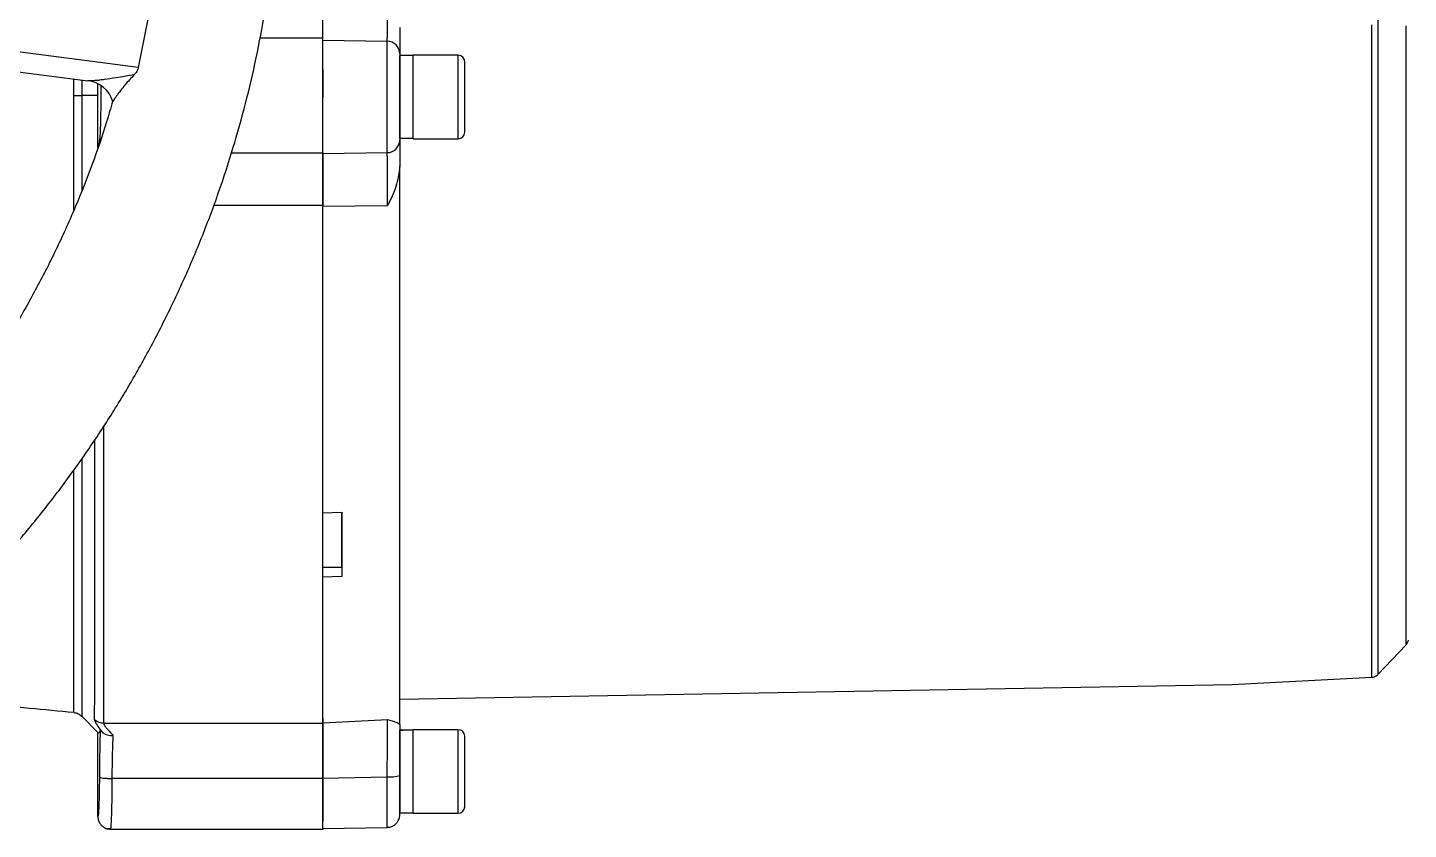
# Model space of a CAD drawing. Header units: millimetres. Extents: x 2003 to 4439, y 563 to 2285.
# Drawn here: x 2949.7 to 3164.6, y 751.9 to 876.7 of the extents above; entities that cross this region are included whole.
import ezdxf

# ---------------------------------------------------------------- set-up
doc = ezdxf.new("R2010")
doc.units = ezdxf.units.MM

msp = doc.modelspace()

# ---------------------------------------------------------------- linework, layer by layer
at = {"color": 7, "linetype": 'Continuous', "lineweight": 25}
for p, q in [((2969.751, 884.716), (2966.923, 870.464)), ((2966.923, 870.464), (2933.091, 874.866)), ((2995.621, 875.056), (2985.858, 875.056)), ((2995.621, 874.724), (3005.656, 874.575)), ((2933.47, 871.723), (2959.055, 868.424)), ((3009.721, 872.338), (3007.621, 872.338)), ((3016.721, 872.398), (3009.721, 872.398)), ((3009.721, 872.398), (3009.721, 872.338)), ((2956.892, 866.103), (2956.892, 868.702)), ((2958.117, 868.545), (2958.117, 866.105)), ((2960.621, 866.11), (2958.117, 866.105)), ((2960.621, 866.11), (2960.621, 867.909)), ((2960.621, 866.11), (2960.621, 867.908)), ((2960.621, 858.001), (2960.621, 866.11)), ((2995.621, 861.649), (2995.621, 861.898)), ((3007.621, 859.458), (3009.721, 859.458)), ((3009.721, 859.398), (3016.721, 859.398)), ((2981.409, 857.195), (2995.621, 857.195)), ((2995.621, 857.073), (3005.656, 857.222)), ((2995.621, 848.984), (2978.642, 848.984)), ((2995.621, 848.871), (3005.725, 848.99)), ((2995.621, 801.144), (2998.621, 801.256)), ((2995.621, 792.684), (2998.621, 792.684)), ((2998.621, 791.261), (2995.621, 791.149)), ((2998.621, 792.684), (2998.621, 791.261)), ((3159.884, 776.023), (3164.208, 780.58)), ((3007.62, 772.158), (3137.147, 774.419)), ((3137.147, 774.419), (3158.875, 775.558)), ((2958.107, 769.498), (2960.62, 766.982)), ((2961.54, 768.428), (2995.62, 768.428)), ((2995.62, 769.179), (2995.62, 768.479)), ((2995.62, 768.479), (3005.725, 768.996)), ((3007.62, 765.238), (3007.62, 767.338)), ((3007.62, 767.223), (3007.62, 765.065)), ((3016.72, 767.398), (3009.72, 767.398)), ((2960.62, 753.899), (2960.62, 766.983)), ((2995.62, 759.801), (2962.864, 759.801)), ((2995.62, 759.828), (3005.655, 760.078)), ((3007.62, 754.458), (3009.72, 754.458)), ((3009.72, 754.398), (3016.72, 754.398)), ((2995.62, 752.008), (3005.655, 752.183)), ((2961.789, 752.079), (2962.692, 752.034)), ((2962.619, 751.899), (2995.62, 751.899)), ((2962.621, 751.899), (2962.661, 752.082))]:
    msp.add_line(p, q, dxfattribs=at)
at = {"color": 7, "linetype": 'Continuous', "lineweight": 25, "flags": 128}
for points in [[(3159.884, 776.023), (3159.884, 776.035), (3159.884, 776.307), (3159.885, 776.94), (3159.885, 777.932), (3159.885, 779.277), (3159.885, 780.971), (3159.885, 783.007), (3159.885, 785.377), (3159.885, 788.07), (3159.885, 791.077), (3159.885, 794.386), (3159.885, 797.982), (3159.885, 801.851), (3159.885, 805.979), (3159.885, 810.347), (3159.885, 814.94), (3159.885, 819.737), (3159.885, 824.72), (3159.885, 829.869), (3159.885, 835.163), (3159.885, 840.581), (3159.885, 846.101), (3159.885, 851.7), (3159.885, 857.357), (3159.885, 863.047), (3159.885, 868.75), (3159.885, 874.441), (3159.885, 880.097)], [(3158.875, 775.558), (3158.875, 775.566), (3158.875, 775.819), (3158.875, 776.42), (3158.875, 777.369), (3158.875, 778.661), (3158.875, 780.291), (3158.875, 782.253), (3158.875, 784.54), (3158.875, 787.142), (3158.875, 790.049), (3158.875, 793.251), (3158.875, 796.734), (3158.875, 800.486), (3158.875, 804.491), (3158.875, 808.734), (3158.875, 813.2), (3158.875, 817.869), (3158.875, 822.725), (3158.875, 827.748), (3158.875, 832.919), (3158.875, 838.218), (3158.875, 843.624), (3158.875, 849.117), (3158.875, 854.674), (3158.875, 860.276), (3158.875, 865.899), (3158.875, 871.522), (3158.875, 877.123)], [(3164.209, 876.941), (3164.209, 871.431), (3164.209, 865.899), (3164.209, 860.366), (3164.209, 854.857), (3164.209, 849.394), (3164.209, 844), (3164.209, 838.699), (3164.209, 833.512), (3164.209, 828.462), (3164.209, 823.569), (3164.209, 818.854), (3164.209, 814.338), (3164.209, 810.038), (3164.209, 805.974), (3164.209, 802.162), (3164.209, 798.618), (3164.209, 795.357), (3164.209, 792.393), (3164.208, 789.739), (3164.208, 787.406), (3164.208, 785.402), (3164.208, 783.738), (3164.208, 782.419), (3164.208, 781.452), (3164.208, 780.841), (3164.208, 780.587), (3164.208, 780.58)], [(3005.656, 857.222), (3005.656, 857.586), (3005.656, 858.319), (3005.656, 859.387), (3005.656, 860.744), (3005.656, 862.33), (3005.656, 864.074), (3005.656, 865.899), (3005.656, 867.723), (3005.656, 869.467), (3005.656, 871.053), (3005.656, 872.41), (3005.656, 873.479), (3005.656, 874.211), (3005.656, 874.575)], [(3007.621, 859.458), (3007.621, 859.474), (3007.621, 859.754), (3007.621, 860.37), (3007.621, 861.288), (3007.621, 862.459), (3007.621, 863.817), (3007.621, 865.289), (3007.621, 866.795), (3007.621, 868.251), (3007.621, 869.579), (3007.621, 870.706), (3007.621, 871.569), (3007.621, 872.123), (3007.621, 872.336), (3007.621, 872.338)], [(3009.721, 859.458), (3009.721, 859.442), (3009.721, 859.442), (3009.721, 859.79), (3009.721, 860.467), (3009.721, 861.438), (3009.721, 862.648), (3009.721, 864.034), (3009.721, 865.52), (3009.721, 867.027), (3009.721, 868.473), (3009.721, 869.78), (3009.721, 870.877), (3009.721, 871.707), (3009.721, 872.223), (3009.721, 872.398), (3009.721, 872.398)], [(3009.721, 859.562), (3009.721, 859.673), (3009.721, 860.227), (3009.721, 861.091), (3009.721, 862.217), (3009.721, 863.545), (3009.721, 865.002), (3009.721, 866.507), (3009.721, 867.979), (3009.721, 869.338), (3009.721, 870.508), (3009.721, 871.426), (3009.721, 871.69)], [(3016.721, 859.398), (3016.721, 859.442), (3016.721, 859.79), (3016.721, 860.467), (3016.721, 861.438), (3016.721, 862.648), (3016.721, 864.034), (3016.721, 865.52), (3016.721, 867.027), (3016.721, 868.473), (3016.721, 869.78), (3016.721, 870.877), (3016.721, 871.707), (3016.721, 872.223), (3016.721, 872.398)], [(3007.62, 767.338), (3007.62, 767.162), (3007.62, 766.644), (3007.62, 765.811), (3007.62, 764.898)], [(3007.62, 754.458), (3007.62, 754.521), (3007.62, 754.903), (3007.62, 755.614), (3007.62, 756.613), (3007.62, 757.847), (3007.62, 759.247), (3007.62, 760.738), (3007.62, 762.238), (3007.62, 763.664), (3007.62, 764.939), (3007.62, 765.993), (3007.62, 766.769), (3007.62, 767.223)], [(3009.72, 760.898), (3009.72, 762.397), (3009.72, 763.815), (3009.72, 765.076), (3009.72, 766.112), (3009.72, 766.867), (3009.72, 767.299), (3009.72, 767.387), (3009.72, 767.338)], [(3009.72, 754.458), (3009.72, 754.487), (3009.72, 754.804), (3009.72, 755.454), (3009.72, 756.401), (3009.72, 757.595), (3009.72, 758.969), (3009.72, 760.449), (3009.72, 761.953), (3009.72, 763.4), (3009.72, 764.709), (3009.72, 765.811), (3009.72, 766.644), (3009.72, 767.162), (3009.72, 767.338)], [(3016.72, 760.898), (3016.72, 762.397), (3016.72, 763.815), (3016.72, 765.076), (3016.72, 766.112), (3016.72, 766.867), (3016.72, 767.299), (3016.72, 767.398)], [(3007.62, 765.065), (3007.62, 764.555), (3007.62, 763.748), (3007.62, 762.709), (3007.62, 761.524), (3007.62, 760.289), (3007.62, 760.266)], [(3009.72, 754.458), (3009.72, 754.409), (3009.72, 754.497), (3009.72, 754.93), (3009.72, 755.684), (3009.72, 756.72), (3009.72, 757.981), (3009.72, 759.399), (3009.72, 760.898)], [(3016.72, 754.398), (3016.72, 754.497), (3016.72, 754.93), (3016.72, 755.684), (3016.72, 756.72), (3016.72, 757.981), (3016.72, 759.399), (3016.72, 760.898)], [(3005.655, 752.183), (3005.655, 752.377), (3005.655, 752.947), (3005.655, 753.871), (3005.655, 755.106), (3005.655, 756.597), (3005.655, 758.28), (3005.655, 760.078)]]:
    msp.add_lwpolyline(points, dxfattribs=at)
at = {"color": 7, "linetype": 'Continuous', "lineweight": 25}
for centre, radius, start, end in [((3005.625, 872.58), 1.995, 0.12481, 89.13021), ((3016.721, 871.398), 1, 360, 90), ((2958.508, 863.787), 4.668, 17.58427, 83.2716), ((2956.834, 1530.158), 664.054, 270.005021, 270.110676), ((3016.721, 860.398), 1, 270, 360), ((3005.625, 859.217), 1.995, 270.86979, 359.87519), ((3016.72, 766.398), 1, 360, 90), ((3006.136, 765.407), 5.35, 264.84154, 286.10398), ((3016.72, 755.398), 1, 270, 360)]:
    msp.add_arc(centre, radius, start, end, dxfattribs=at)
for centre, major_axis, ratio, start_param, end_param in [((2960.62, 865.899), (0, 98.916), 0.0000054, 4.6323855, 4.7145267), ((2960.74, 865.906), (0.007, 98.975), 0.0349473, 3.1091985, 3.2162788), ((3007.62, 760.898), (11.154, 0), 0.5773521, 1.4765232, 1.5707963), ((3009.72, 760.898), (11.154, 0), 0.5773521, 1.5707963, 1.760193)]:
    msp.add_ellipse(centre, major_axis=major_axis, ratio=ratio, start_param=start_param, end_param=end_param, dxfattribs=at)
for points, knots in [([(2818.188, 736.933), (2820.748, 736.958), (2824.328, 736.993), (2829.598, 737.272), (2834.062, 737.607), (2839.378, 738.173), (2844.947, 738.946), (2850.76, 739.956), (2856.732, 741.212), (2862.808, 742.723), (2868.946, 744.493), (2875.111, 746.527), (2881.274, 748.827), (2887.411, 751.392), (2893.499, 754.223), (2899.519, 757.316), (2905.452, 760.671), (2911.281, 764.283), (2916.991, 768.149), (2922.566, 772.263), (2927.993, 776.62), (2933.259, 781.214), (2938.35, 786.039), (2943.255, 791.086), (2947.962, 796.349), (2952.46, 801.819), (2956.738, 807.488), (2960.787, 813.345), (2964.597, 819.381), (2968.158, 825.587), (2971.463, 831.952), (2974.504, 838.464), (2977.273, 845.114), (2979.764, 851.888), (2981.969, 858.776), (2983.884, 865.765), (2985.502, 872.842), (2986.82, 879.996), (2987.833, 887.213), (2988.538, 894.48), (2988.93, 901.784), (2989.009, 909.112), (2988.772, 916.45), (2988.218, 923.785), (2987.346, 931.102), (2986.156, 938.39), (2984.648, 945.632), (2982.823, 952.817), (2980.682, 959.93), (2978.228, 966.957), (2975.463, 973.886), (2972.391, 980.702), (2969.014, 987.393), (2965.336, 993.945), (2961.362, 1000.345), (2957.097, 1006.58), (2952.546, 1012.638), (2947.714, 1018.506), (2942.607, 1024.173), (2937.23, 1029.625), (2931.784, 1034.673), (2926.31, 1039.325), (2920.852, 1043.595), (2915.227, 1047.637), (2909.446, 1051.445), (2903.518, 1055.013), (2897.456, 1058.335), (2891.27, 1061.406), (2884.973, 1064.219), (2878.58, 1066.771), (2872.105, 1069.057), (2865.567, 1071.073), (2858.992, 1072.816), (2852.419, 1074.281), (2845.925, 1075.462), (2839.636, 1076.359), (2834.112, 1076.943), (2829.229, 1077.31), (2824.405, 1077.55), (2818.431, 1077.667), (2812.914, 1077.557), (2807.645, 1077.285), (2803.18, 1076.948), (2797.864, 1076.383), (2792.295, 1075.609), (2786.482, 1074.599), (2780.511, 1073.343), (2774.435, 1071.833), (2768.297, 1070.062), (2762.131, 1068.028), (2755.968, 1065.728), (2749.831, 1063.163), (2743.743, 1060.333), (2737.723, 1057.239), (2731.791, 1053.884), (2725.962, 1050.272), (2720.252, 1046.407), (2714.676, 1042.292), (2709.249, 1037.935), (2703.983, 1033.341), (2698.892, 1028.516), (2693.987, 1023.469), (2689.28, 1018.206), (2684.782, 1012.736), (2680.504, 1007.068), (2676.455, 1001.21), (2672.646, 995.174), (2669.084, 988.968), (2665.779, 982.603), (2662.737, 976.091), (2659.975, 969.44), (2657.638, 963.158), (2656.359, 959.053), (2655.796, 957.244)], [0, 0, 0, 0, 0.01020738, 0.01427401, 0.02103699, 0.02805607, 0.03558666, 0.0434511, 0.05157826, 0.05991132, 0.06840986, 0.07704394, 0.08579098, 0.09463359, 0.10355821, 0.11255405, 0.12161242, 0.13072624, 0.1398897, 0.14909794, 0.15834689, 0.16763314, 0.17695375, 0.18630622, 0.19568842, 0.20509849, 0.21453484, 0.22399606, 0.23348097, 0.24298851, 0.25251779, 0.26206801, 0.27163852, 0.28122873, 0.29083816, 0.30046642, 0.31011319, 0.31977821, 0.32946132, 0.33916239, 0.34888138, 0.35861831, 0.36837328, 0.37814642, 0.38793798, 0.39774825, 0.40757761, 0.41742653, 0.42729557, 0.4371854, 0.4470968, 0.45703069, 0.46698816, 0.47697044, 0.48697902, 0.49701559, 0.50708218, 0.51718117, 0.52731537, 0.53748817, 0.54770366, 0.5569145, 0.56612256, 0.57532659, 0.5845258, 0.59371913, 0.60290519, 0.61208206, 0.62124705, 0.63039624, 0.63952364, 0.64861966, 0.65766788, 0.66663751, 0.67546331, 0.68397889, 0.69196332, 0.69760555, 0.70350123, 0.71121989, 0.72142727, 0.72549391, 0.73225688, 0.73927596, 0.74680655, 0.754671, 0.76279816, 0.77113122, 0.77962976, 0.78826384, 0.79701087, 0.80585349, 0.81477811, 0.82377394, 0.83283231, 0.84194614, 0.85110959, 0.86031783, 0.86956679, 0.87885303, 0.88817364, 0.89752611, 0.90690831, 0.91631839, 0.92575473, 0.93521596, 0.94470086, 0.95420841, 0.96373768, 0.97328791, 0.98285841, 0.99244862, 1, 1, 1, 1]), ([(2995.621, 874.724), (2995.621, 874.951), (2995.621, 875.403), (2995.621, 877.282), (2995.621, 879.826), (2995.621, 881.892), (2995.621, 882.927)], [0, 0, 0, 0, 0.2500652, 0.4994456, 0.7493864, 1, 1, 1, 1]), ([(3005.656, 874.575), (3005.662, 874.672), (3005.673, 874.856), (3005.685, 875.458), (3005.695, 876.073), (3005.703, 876.615), (3005.714, 877.71), (3005.723, 879.669), (3005.725, 881.776), (3005.725, 882.807)], [0, 0, 0, 0, 0.1490589, 0.284486, 0.365253, 0.4374072, 0.5004523, 0.7554674, 1, 1, 1, 1]), ([(2995.621, 861.726), (2995.621, 862.127), (2995.621, 863.431), (2995.621, 866.163), (2995.621, 869.394), (2995.621, 872.213), (2995.621, 874.318), (2995.621, 874.81), (2995.621, 875.056)], [0, 0, 0, 0, 0.08145643, 0.26516514, 0.44887386, 0.63258257, 0.81629129, 1, 1, 1, 1]), ([(3007.621, 876.688), (3007.621, 876.136), (3007.621, 875.034), (3007.621, 873.814), (3007.621, 872.928), (3007.621, 872.699), (3007.621, 872.584)], [0, 0, 0, 0, 0.250755, 0.4999887, 0.7492331, 1, 1, 1, 1]), ([(2966.923, 870.464), (2966.87, 870.308), (2966.742, 869.928), (2966.467, 869.568), (2966.285, 869.366), (2966.238, 869.314)], [0, 0, 0, 0, 0.3410071, 0.8286347, 1, 1, 1, 1]), ([(3017.721, 860.398), (3017.721, 860.472), (3017.721, 860.585), (3017.721, 861.27), (3017.721, 861.98), (3017.721, 862.861), (3017.721, 864.142), (3017.721, 865.898), (3017.721, 867.654), (3017.721, 868.935), (3017.721, 869.816), (3017.721, 870.526), (3017.721, 871.212), (3017.721, 871.325), (3017.721, 871.398)], [0, 0, 0, 0, 0.1197284, 0.1841803, 0.25, 0.3158197, 0.3802716, 0.5, 0.6197284, 0.6841803, 0.75, 0.8158197, 0.8802716, 1, 1, 1, 1]), ([(2966.238, 869.314), (2965.795, 869.243), (2964.831, 869.09), (2963.268, 868.851), (2961.953, 868.644), (2960.975, 868.514), (2960.411, 868.45), (2959.884, 868.407), (2959.409, 868.387), (2959.162, 868.412), (2959.055, 868.424)], [0, 0, 0, 0, 0.1610959, 0.3500594, 0.5867226, 0.6799971, 0.7629362, 0.835774, 0.9281692, 1, 1, 1, 1]), ([(2966.238, 869.314), (2965.775, 868.804), (2964.724, 867.648), (2963.673, 866.291), (2963.113, 865.461), (2962.97, 865.218), (2962.956, 865.195), (2962.958, 865.197), (2962.958, 865.198)], [0, 0, 0, 0, 0.296932, 0.6736495, 0.8400755, 0.9606673, 0.9947876, 1, 1, 1, 1]), ([(2995.621, 869.898), (2995.621, 870.013), (2995.621, 870.276), (2995.621, 869.915), (2995.621, 868.985), (2995.621, 867.567), (2995.621, 866.455), (2995.621, 865.899)], [0, 0, 0, 0, 0.1621533, 0.371615, 0.5810766, 0.7905383, 1, 1, 1, 1]), ([(2956.892, 848.28), (2956.892, 851.228), (2956.892, 857.131), (2956.892, 863.11), (2956.892, 866.103)], [0, 0, 0, 0, 0.4994879, 1, 1, 1, 1]), ([(2958.117, 866.105), (2958.117, 862.946), (2958.117, 857.98), (2958.117, 853.084), (2958.117, 851.302)], [0, 0, 0, 0, 0.6359822, 1, 1, 1, 1]), ([(2961.074, 867.621), (2961.078, 867.069), (2961.087, 865.675), (2961.067, 863.315), (2961.018, 861.224), (2960.948, 859.717), (2960.896, 859.369), (2960.867, 859.179)], [0, 0, 0, 0, 0.1446681, 0.3655212, 0.6066409, 0.7853277, 1, 1, 1, 1]), ([(2962.918, 865.205), (2962.617, 864.143), (2961.681, 860.838), (2959.774, 855.387), (2957.216, 848.86), (2954.331, 842.448), (2951.145, 836.16), (2947.657, 830.011), (2943.873, 824.016), (2939.796, 818.186), (2935.433, 812.537), (2930.789, 807.082), (2925.87, 801.833), (2920.861, 796.976), (2915.806, 792.504), (2910.748, 788.406), (2905.52, 784.532), (2900.132, 780.891), (2894.596, 777.487), (2888.924, 774.329), (2883.127, 771.422), (2877.219, 768.772), (2871.215, 766.383), (2865.133, 764.26), (2858.993, 762.407), (2852.826, 760.829), (2846.682, 759.531), (2840.673, 758.518), (2835.106, 757.807), (2830.261, 757.362), (2825.791, 757.084), (2821.886, 756.946), (2819.287, 756.937), (2818.238, 756.933)], [0, 0, 0, 0, 0.0170783, 0.0531439, 0.089298, 0.1255445, 0.1618882, 0.1983346, 0.2348901, 0.2715626, 0.3083611, 0.3452967, 0.3823824, 0.4196345, 0.4532144, 0.4867833, 0.5203362, 0.5538698, 0.5873798, 0.6208602, 0.654303, 0.6876965, 0.7210233, 0.7542563, 0.7873511, 0.8202281, 0.8527303, 0.8844984, 0.9144909, 0.939551, 0.9597807, 0.9837802, 1, 1, 1, 1]), ([(2960.867, 859.179), (2960.849, 859.096), (2960.814, 858.936), (2960.781, 858.59), (2960.766, 858.425)], [0, 0, 0, 0, 0.5255504, 1, 1, 1, 1]), ([(3007.621, 859.213), (3007.621, 859.098), (3007.621, 858.869), (3007.621, 857.983), (3007.621, 856.763), (3007.621, 855.662), (3007.621, 855.109)], [0, 0, 0, 0, 0.2507669, 0.5000113, 0.749245, 1, 1, 1, 1]), ([(2995.621, 848.871), (2995.621, 849.903), (2995.621, 851.965), (2995.621, 854.509), (2995.621, 856.391), (2995.621, 856.845), (2995.621, 857.073)], [0, 0, 0, 0, 0.2500466, 0.4994486, 0.7493959, 1, 1, 1, 1]), ([(3005.725, 848.99), (3005.725, 850.024), (3005.724, 851.417), (3005.718, 852.951), (3005.714, 853.831), (3005.709, 854.67), (3005.699, 855.496), (3005.686, 856.279), (3005.673, 856.941), (3005.662, 857.125), (3005.656, 857.222)], [0, 0, 0, 0, 0.24428957, 0.32903605, 0.41448985, 0.50012501, 0.59799237, 0.71577027, 0.85107242, 1, 1, 1, 1]), ([(3007.621, 855.109), (3007.475, 854.041), (3007.183, 851.895), (3006.213, 849.961), (3005.725, 848.99)], [0, 0, 0, 0, 0.4975573, 1, 1, 1, 1]), ([(2961.54, 768.428), (2961.542, 769.034), (2961.544, 770.234), (2961.548, 773), (2961.551, 776.366), (2961.554, 780.753), (2961.558, 786.293), (2961.561, 793.091), (2961.564, 800.476), (2961.567, 807.656), (2961.568, 812.573), (2961.569, 814.677)], [0, 0, 0, 0, 0.1074926, 0.2126392, 0.3154396, 0.4158938, 0.5461536, 0.6722446, 0.7941664, 0.9119185, 1, 1, 1, 1]), ([(2960.125, 769.005), (2960.127, 769.561), (2960.129, 770.653), (2960.132, 773.097), (2960.135, 775.998), (2960.138, 779.334), (2960.141, 783.009), (2960.144, 787.562), (2960.147, 793.075), (2960.15, 799.589), (2960.153, 806.025), (2960.154, 810.448), (2960.155, 812.518)], [0, 0, 0, 0, 0.10355805, 0.20350992, 0.29985507, 0.39259296, 0.48172312, 0.56724505, 0.68873355, 0.80210636, 0.90736147, 1, 1, 1, 1]), ([(2958.115, 809.566), (2958.115, 807.998), (2958.115, 803.863), (2958.114, 797.802), (2958.113, 791.405), (2958.113, 785.749), (2958.112, 780.858), (2958.111, 776.785), (2958.11, 773.577), (2958.109, 771.229), (2958.108, 769.901), (2958.108, 769.352), (2958.107, 769.506), (2958.107, 769.51)], [0, 0, 0, 0, 0.06336263, 0.16710914, 0.27085565, 0.37460215, 0.47834866, 0.58209517, 0.68584167, 0.78958818, 0.89333469, 0.99708119, 1, 1, 1, 1]), ([(2956.882, 770.085), (2956.882, 770.082), (2956.882, 769.968), (2956.883, 770.369), (2956.883, 771.3), (2956.884, 772.846), (2956.885, 774.828), (2956.885, 777.187), (2956.886, 779.936), (2956.887, 783.041), (2956.887, 786.453), (2956.888, 789.249), (2956.888, 791.265), (2956.888, 792.453), (2956.889, 793.638), (2956.889, 794.817), (2956.889, 795.988), (2956.889, 797.148), (2956.889, 800.232), (2956.89, 803.669), (2956.89, 807.066), (2956.89, 807.794)], [0, 0, 0, 0, 0.0029077, 0.0949925, 0.1832887, 0.2677958, 0.3485137, 0.4254418, 0.4985799, 0.5759913, 0.6486482, 0.7165502, 0.7383478, 0.7596059, 0.7803246, 0.8005039, 0.8201437, 0.839244, 0.8578049, 0.9695111, 1, 1, 1, 1]), ([(2998.621, 792.684), (2998.621, 794.254), (2998.621, 796.962), (2998.621, 799.985), (2998.621, 801.256)], [0, 0, 0, 0, 0.57963713, 1, 1, 1, 1]), ([(3164.305, 780.708), (3164.34, 780.749), (3164.434, 780.863), (3164.522, 781.069), (3164.577, 781.232), (3164.589, 781.308), (3164.589, 781.312)], [0, 0, 0, 0, 0.2393477, 0.6547521, 0.9846919, 1, 1, 1, 1]), ([(3158.879, 775.582), (3158.96, 775.581), (3159.205, 775.577), (3159.553, 775.747), (3159.819, 775.933), (3159.912, 776.06), (3159.927, 776.08)], [0, 0, 0, 0, 0.20194111, 0.60715045, 0.93704978, 1, 1, 1, 1]), ([(2924.627, 773.978), (2928.309, 773.452), (2936.745, 772.248), (2947.503, 770.976), (2954.584, 770.326), (2956.885, 770.114)], [0, 0, 0, 0, 0.3434207, 0.7867461, 1, 1, 1, 1]), ([(2956.882, 770.075), (2957.113, 770.032), (2957.574, 769.946), (2957.934, 769.643), (2958.113, 769.492)], [0, 0, 0, 0, 0.5000711, 1, 1, 1, 1]), ([(2961.431, 766.934), (2961.052, 767.415), (2960.315, 768.349), (2960.187, 768.791), (2960.125, 769.005)], [0, 0, 0, 0, 0.5146876, 1, 1, 1, 1]), ([(2960.125, 769.005), (2960.222, 768.92), (2960.418, 768.747), (2960.77, 768.567), (2961.148, 768.449), (2961.411, 768.435), (2961.54, 768.428)], [0, 0, 0, 0, 0.2475722, 0.5, 0.7524278, 1, 1, 1, 1]), ([(2960.99, 767.207), (2960.975, 766.726), (2960.943, 765.764), (2960.906, 764.025), (2960.878, 762.116), (2960.869, 760.735), (2960.865, 760.045)], [0, 0, 0, 0, 0.2423696, 0.4853152, 0.7431963, 1, 1, 1, 1]), ([(2960.99, 767.207), (2961.011, 767.216), (2961.042, 767.23), (2961.206, 767.122), (2961.337, 767.017), (2961.416, 766.947), (2961.431, 766.934)], [0, 0, 0, 0, 0.5019977, 0.7519527, 0.9535485, 1, 1, 1, 1]), ([(2963.026, 766.529), (2962.609, 766.957), (2961.783, 767.806), (2961.621, 768.222), (2961.54, 768.428)], [0, 0, 0, 0, 0.5050283, 1, 1, 1, 1]), ([(2995.62, 759.828), (2995.62, 760.874), (2995.62, 762.962), (2995.62, 765.611), (2995.62, 767.632), (2995.62, 768.196), (2995.62, 768.479)], [0, 0, 0, 0, 0.25006523, 0.49944561, 0.74938637, 1, 1, 1, 1]), ([(3005.655, 760.078), (3005.661, 760.719), (3005.672, 761.942), (3005.684, 763.422), (3005.695, 764.511), (3005.702, 765.277), (3005.714, 766.564), (3005.723, 768.144), (3005.724, 768.716), (3005.725, 768.996)], [0, 0, 0, 0, 0.1490589, 0.284486, 0.365253, 0.4374072, 0.5004523, 0.7554674, 1, 1, 1, 1]), ([(3005.725, 768.996), (3006.212, 768.859), (3007.182, 768.586), (3007.475, 768.345), (3007.62, 768.225)], [0, 0, 0, 0, 0.5024427, 1, 1, 1, 1]), ([(3007.62, 768.225), (3007.62, 767.691), (3007.62, 766.626), (3007.62, 764.67), (3007.62, 762.541), (3007.62, 761.026), (3007.62, 760.266)], [0, 0, 0, 0, 0.250755, 0.4999887, 0.7492331, 1, 1, 1, 1]), ([(2961.431, 766.934), (2961.529, 766.859), (2961.731, 766.704), (2962.122, 766.563), (2962.562, 766.491), (2962.871, 766.516), (2963.026, 766.529)], [0, 0, 0, 0, 0.2386671, 0.4926942, 0.7442037, 1, 1, 1, 1]), ([(2962.864, 759.801), (2962.869, 760.418), (2962.879, 761.677), (2962.913, 763.471), (2962.96, 765.166), (2963.004, 766.069), (2963.026, 766.529)], [0, 0, 0, 0, 0.2356127, 0.4808109, 0.7356041, 1, 1, 1, 1]), ([(2995.62, 764.898), (2995.62, 765.013), (2995.62, 765.276), (2995.62, 764.915), (2995.62, 763.985), (2995.62, 762.567), (2995.62, 761.455), (2995.62, 760.899)], [0, 0, 0, 0, 0.1621502, 0.3716126, 0.5810751, 0.7905375, 1, 1, 1, 1]), ([(3017.72, 760.898), (3017.72, 761.59), (3017.72, 762.654), (3017.72, 763.935), (3017.72, 764.816), (3017.72, 765.526), (3017.72, 766.212), (3017.72, 766.325), (3017.72, 766.398)], [0, 0, 0, 0, 0.2394568, 0.3683607, 0.5, 0.6316393, 0.7605432, 1, 1, 1, 1]), ([(3017.72, 755.398), (3017.72, 755.472), (3017.72, 755.585), (3017.72, 756.27), (3017.72, 756.98), (3017.72, 757.861), (3017.72, 759.142), (3017.72, 760.206), (3017.72, 760.898)], [0, 0, 0, 0, 0.2394568, 0.3683607, 0.5, 0.6316393, 0.7605432, 1, 1, 1, 1]), ([(2960.865, 760.045), (2960.858, 759.212), (2960.845, 757.545), (2960.787, 755.532), (2960.709, 754.149), (2960.65, 753.983), (2960.62, 753.899)], [0, 0, 0, 0, 0.2501088, 0.5000493, 0.7500207, 1, 1, 1, 1]), ([(2960.865, 760.045), (2960.901, 760.015), (2960.974, 759.953), (2961.442, 759.872), (2962.106, 759.815), (2962.618, 759.806), (2962.864, 759.801)], [0, 0, 0, 0, 0.2409388, 0.5005407, 0.7598409, 1, 1, 1, 1]), ([(2962.661, 752.082), (2962.668, 752.107), (2962.688, 752.18), (2962.732, 752.801), (2962.79, 754.158), (2962.844, 756.649), (2962.857, 758.773), (2962.864, 759.801)], [0, 0, 0, 0, 0.0675681, 0.1998133, 0.4374294, 0.7275623, 1, 1, 1, 1]), ([(2995.62, 751.902), (2995.62, 751.901), (2995.62, 751.707), (2995.62, 752.391), (2995.62, 753.994), (2995.62, 756.619), (2995.62, 758.741), (2995.62, 759.801)], [0, 0, 0, 0, 0.00146, 0.251095, 0.50073, 0.750365, 1, 1, 1, 1]), ([(3007.62, 760.266), (3007.62, 759.447), (3007.62, 757.809), (3007.62, 755.876), (3007.62, 754.758), (3007.62, 754.605), (3007.62, 754.592)], [0, 0, 0, 0, 0.32304392, 0.64608785, 0.96913177, 1, 1, 1, 1]), ([(2995.62, 756.898), (2995.62, 756.855), (2995.62, 755.789), (2995.62, 754.348), (2995.62, 753.523), (2995.62, 753.205)], [0, 0, 0, 0, 0.0255431, 0.6246336, 1, 1, 1, 1]), ([(3005.649, 752.212), (3005.725, 752.205), (3006.03, 752.176), (3006.507, 752.363), (3006.977, 752.683), (3007.283, 753.045), (3007.467, 753.39), (3007.564, 753.687), (3007.605, 753.915), (3007.618, 754.065), (3007.62, 754.14), (3007.62, 754.17), (3007.62, 754.175), (3007.62, 754.178), (3007.62, 754.179), (3007.62, 754.181), (3007.62, 754.183), (3007.62, 754.194), (3007.62, 754.262), (3007.62, 754.512), (3007.62, 754.592)], [0, 0, 0, 0, 0.0427535, 0.1716137, 0.274933, 0.3619927, 0.4349672, 0.4936953, 0.5372005, 0.5648057, 0.5779833, 0.5802423, 0.5811791, 0.5818638, 0.5828222, 0.5846676, 0.5898798, 0.6180464, 0.8773136, 1, 1, 1, 1]), ([(2960.62, 753.899), (2960.64, 753.683), (2960.673, 753.33), (2960.891, 752.866), (2961.159, 752.507), (2961.504, 752.222), (2961.985, 751.966), (2962.371, 751.925), (2962.621, 751.899)], [0, 0, 0, 0, 0.2060336, 0.3367467, 0.4847907, 0.6326865, 0.7619928, 1, 1, 1, 1]), ([(2961.893, 752.074), (2961.981, 752.038), (2962.232, 751.934), (2962.485, 751.99), (2962.65, 752.026)], [0, 0, 0, 0, 0.34953147, 1, 1, 1, 1])]:
    msp.add_open_spline(points, degree=3, knots=knots, dxfattribs=at)
for points in [[(2995.621, 875.056), (2995.621, 875.283), (2995.621, 875.736), (2995.621, 877.614), (2995.621, 880.147), (2995.621, 882.203), (2995.621, 883.231)], [(2995.621, 865.899), (2995.621, 866.974), (2995.621, 869.125), (2995.621, 871.911), (2995.621, 873.998), (2995.621, 874.482), (2995.621, 874.724)], [(3007.621, 872.584), (3007.621, 872.418), (3007.621, 872.085), (3007.621, 870.511), (3007.621, 868.38), (3007.621, 866.726), (3007.621, 865.899)], [(2995.621, 857.073), (2995.621, 857.315), (2995.621, 857.799), (2995.621, 859.886), (2995.621, 862.672), (2995.621, 864.823), (2995.621, 865.899)], [(3007.621, 865.899), (3007.621, 865.071), (3007.621, 863.417), (3007.621, 861.286), (3007.621, 859.712), (3007.621, 859.379), (3007.621, 859.213)], [(2995.621, 857.195), (2995.621, 856.964), (2995.621, 856.502), (2995.621, 854.613), (2995.621, 852.071), (2995.621, 850.013), (2995.621, 848.984)], [(3007.62, 768.225), (3007.62, 768.749), (3007.62, 769.797), (3007.62, 772.917), (3007.62, 777.125), (3007.621, 782.48), (3007.621, 788.885), (3007.621, 796.266), (3007.621, 804.528), (3007.621, 813.567), (3007.621, 823.268), (3007.621, 833.511), (3007.621, 844.154), (3007.621, 851.458), (3007.621, 855.109)], [(2995.62, 768.428), (2995.62, 769.114), (2995.62, 770.487), (2995.62, 773.807), (2995.62, 778.011), (2995.621, 783.147), (2995.621, 789.136), (2995.621, 795.924), (2995.621, 803.437), (2995.621, 811.6), (2995.621, 820.324), (2995.621, 829.526), (2995.621, 839.092), (2995.621, 845.686), (2995.621, 848.984)], [(2995.621, 801.144), (2995.621, 803.441), (2995.621, 808.034), (2995.621, 815.535), (2995.621, 823.406), (2995.621, 831.635), (2995.621, 840.129), (2995.621, 845.957), (2995.621, 848.871)], [(2995.621, 792.684), (2995.621, 794.259), (2995.621, 797.408), (2995.621, 800.922), (2995.621, 802.679)], [(2998.621, 801.256), (2998.621, 799.501), (2998.621, 795.99), (2998.621, 792.837), (2998.621, 791.261)], [(2995.62, 768.479), (2995.62, 769.067), (2995.62, 770.242), (2995.62, 772.995), (2995.62, 776.442), (2995.62, 780.643), (2995.621, 785.488), (2995.621, 789.262), (2995.621, 791.149)], [(2995.62, 768.428), (2995.62, 768.145), (2995.62, 767.581), (2995.62, 765.564), (2995.62, 762.926), (2995.62, 760.843), (2995.62, 759.801)], [(2995.62, 760.899), (2995.62, 760.342), (2995.62, 759.228), (2995.62, 757.823), (2995.62, 756.84), (2995.62, 756.712), (2995.62, 756.649)], [(2995.62, 752.008), (2995.62, 752.122), (2995.62, 752.349), (2995.62, 754.113), (2995.62, 756.666), (2995.62, 758.774), (2995.62, 759.828)]]:
    msp.add_open_spline(points, degree=3, dxfattribs=at)

doc.saveas('drawing.dxf')
